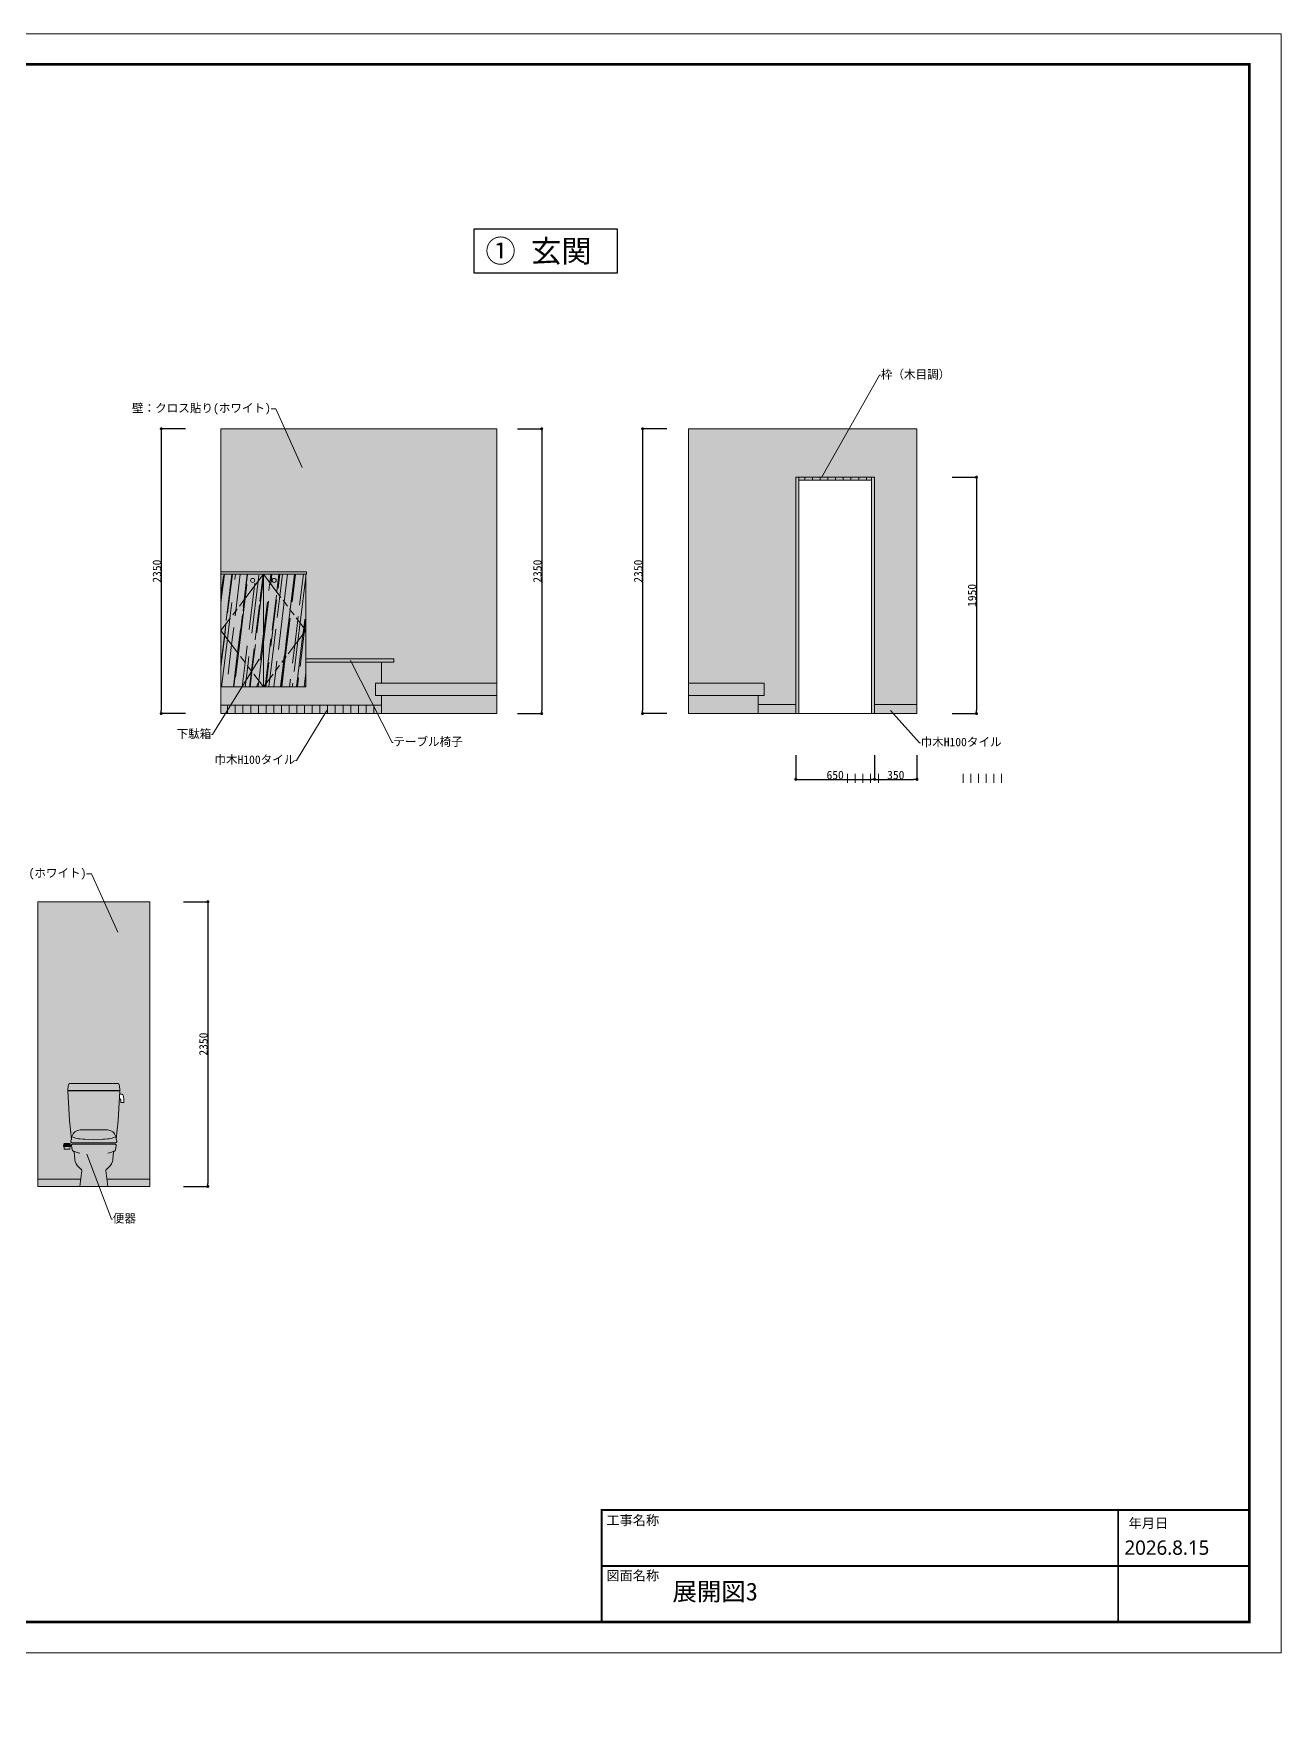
# Model space of a CAD drawing. Header units: millimetres. Extents: x -63086 to 83971, y -129912 to 13382.
# Drawn here: x 21991 to 32285, y -73237 to -59310 of the extents above; entities that cross this region are included whole.
import ezdxf
from ezdxf import colors
from ezdxf.entities.mleader import LeaderData, LeaderLine
from ezdxf.math import Vec2, Vec3

# ---------------------------------------------------------------- set-up
doc = ezdxf.new("R2010")
doc.units = ezdxf.units.MM
doc.linetypes.add('ACAD_ISO09W100', pattern=[45, 24, -3, 6, -3, 6, -3])
doc.layers.get('0').update_dxf_attribs({"lineweight": 0})
for name, color, linetype, lineweight in [('002寸法', 7, 'Continuous', 0), ('01用紙枠', 7, 'Continuous', 5), ('展開', 7, 'Continuous', 9), ('展開建具用', 250, 'Continuous', 9)]:
    doc.layers.add(name, color=color, linetype=linetype, lineweight=lineweight)
doc.layers.add('文字', color=7, linetype='Continuous')
doc.styles.get("Standard").update_dxf_attribs({"font": 'MS Mincho.ttf'})
doc.styles.add('メイリオ', font='')
doc.styles.add('小岩', font='MS Mincho.ttf', dxfattribs={"height": 150})
doc.styles.get('メイリオ').set_extended_font_data('Meiryo')
doc.dimstyles.new('寸法', dxfattribs={"dimtxt": 70, "dimasz": 25, "dimexe": 1.5, "dimexo": 200, "dimtad": 1, "dimdec": 0, "dimtxsty": 'Standard', "dimblk": 'DOT', "dimcen": 2.5, "dimadec": 0, "dimazin": 0, "dimtfac": 1, "dimtdec": 0, "dimtmove": 0, "dimatfit": 3, "dimfxl": 200, "dimfxlon": 1, "dimarcsym": 0})
pattern_1 = [(90, (603.17, 1136.71), (-63.5, 0), [])]
pattern_2 = [(83, (603.17, 1136.71), (-69.92233, 222.52405), [1447.8, -193.04, 482.6, -96.52]), (83, (570.92, 1270), (-139.17757, -80.156), [289.56, -31.8516, 579.12, -72.39]), (83, (527.623, 1194.606), (-3.01966, 506.04398), [772.16, -135.128, 386.08, -96.52])]

# ---------------------------------------------------------------- blocks, each defined once
blk = doc.blocks.new('トイレ（CAD素材.com）0')
at = {"color": 0, "linetype": 'ByBlock', "lineweight": -2}
for points in [[(215, 793), (-215, 793), (-212, 832, -0.386953), (-192, 850), (192, 850, -0.386953), (212, 832), (215, 793)], [(214, 762), (225, 762, -0.38138), (245, 744), (248, 717, -0.028354), (248, 715), (248, 698, -0.414214), (243, 693), (229, 693, -0.383609), (224, 697), (222, 714, 0.122679), (218, 723), (212, 733)], [(112, 466), (-112, 466, 0.355475), (-181, 411), (-181, 410), (-162, 403, 0.063986), (-113, 392), (-90, 390, 0.022029), (-73, 389), (0, 388), (73, 389, 0.022029), (90, 390), (113, 392, 0.063986), (162, 403), (181, 410), (181, 411, 0.355475), (112, 466)], [(-247, 329), (-246, 322, 0.058845), (-244, 312), (-244, 309, 0.260843), (-240, 307), (-202, 307, 0.260843), (-199, 309), (-198, 312, 0.058845), (-196, 322, -0.058845), (-198, 312)], [(-181, 410), (-189, 373, 0.48248), (-179, 361), (179, 361, 0.48248), (189, 373), (181, 410)]]:
    blk.add_lwpolyline(points, format="xyb", dxfattribs=at)
for points in [[(185, 390), (200, 543), (215, 788), (-215, 788), (-200, 543), (-185, 390)], [(-211, 793), (-211, 788)], [(211, 793), (211, 788)], [(-168, 292), (-129, 278), (-115, 276)], [(168, 292), (129, 278), (115, 276)]]:
    blk.add_lwpolyline(points, dxfattribs=at)
for points in [[(-192, 329), (-250, 329), (-249, 337, -0.058845), (-247, 349), (-246, 352, -0.260843), (-242, 354), (-200, 354, -0.260843), (-196, 352), (-195, 349, -0.058845), (-193, 337)], [(-116, 0), (116, 0), (100, 133, -0.290114), (105, 143), (106, 144, 0.200198), (153, 205), (156, 218, 0.010085), (161, 278), (162, 284, -0.263942), (168, 292), (173, 294, 0.266405), (179, 302), (184, 339, 0.454863), (174, 350), (-174, 350, 0.454863), (-184, 339), (-179, 302, 0.266405), (-173, 294), (-168, 292, -0.263942), (-162, 284), (-161, 278, 0.010085), (-156, 218), (-153, 205, 0.200198), (-106, 144), (-105, 143, -0.290114), (-100, 133)]]:
    blk.add_lwpolyline(points, format="xyb", close=True, dxfattribs=at)
blk = doc.blocks.new('_Dot')
at = {"color": 0, "linetype": 'ByBlock', "lineweight": -2}
blk.add_line((-0.5, 0), (-1, 0), dxfattribs=at)
at = {"color": 0, "linetype": 'ByBlock', "const_width": 0.5}
blk.add_lwpolyline([(-0.25, 0, 1), (0.25, 0, 1)], format="xyb", close=True, dxfattribs=at)
blk = doc.blocks.new('*D544')
at = {"layer": '002寸法', "color": 0, "lineweight": -2, "ltscale": 10, "transparency": 16777216}
for p, q in [((28279, -65263), (28279, -65465)), ((28929, -65263), (28929, -65465)), ((28304, -65463), (28904, -65463))]:
    blk.add_line(p, q, dxfattribs=at)
at = {"layer": 'Defpoints', "color": 0, "ltscale": 10, "transparency": 16777216}
for p in [(28279, -64920), (28929, -64920), (28929, -65463)]:
    blk.add_point(p, dxfattribs=at)
at = {"layer": '002寸法', "color": 0, "lineweight": -2, "ltscale": 10, "transparency": 16777216, "xscale": 25, "yscale": 25, "zscale": 25, "rotation": 180}
blk.add_blockref('_Dot', (28279, -65463), dxfattribs=at)
at = {"layer": '002寸法', "color": 0, "lineweight": -2, "ltscale": 10, "transparency": 16777216, "xscale": 25, "yscale": 25, "zscale": 25}
blk.add_blockref('_Dot', (28929, -65463), dxfattribs=at)
at = {"layer": '002寸法', "color": 0, "ltscale": 10, "transparency": 16777216, "insert": (28604, -65428), "char_height": 70, "attachment_point": 5}
blk.add_mtext('650', dxfattribs=at)
blk = doc.blocks.new('*D545')
at = {"layer": '002寸法', "color": 0, "lineweight": -2, "ltscale": 10, "transparency": 16777216}
for p, q in [((28929, -65263), (28929, -65465)), ((29279, -65263), (29279, -65465)), ((28954, -65463), (29254, -65463))]:
    blk.add_line(p, q, dxfattribs=at)
at = {"layer": 'Defpoints', "color": 0, "ltscale": 10, "transparency": 16777216}
for p in [(28929, -64920), (29279, -64920), (29279, -65463)]:
    blk.add_point(p, dxfattribs=at)
at = {"layer": '002寸法', "color": 0, "lineweight": -2, "ltscale": 10, "transparency": 16777216, "xscale": 25, "yscale": 25, "zscale": 25, "rotation": 180}
blk.add_blockref('_Dot', (28929, -65463), dxfattribs=at)
at = {"layer": '002寸法', "color": 0, "lineweight": -2, "ltscale": 10, "transparency": 16777216, "xscale": 25, "yscale": 25, "zscale": 25}
blk.add_blockref('_Dot', (29279, -65463), dxfattribs=at)
at = {"layer": '002寸法', "color": 0, "ltscale": 10, "transparency": 16777216, "insert": (29104, -65428), "char_height": 70, "attachment_point": 5}
blk.add_mtext('350', dxfattribs=at)
blk = doc.blocks.new('*D546')
at = {"layer": '002寸法', "color": 0, "lineweight": -2, "ltscale": 10, "transparency": 16777216}
for p, q in [((29570, -62970), (29771, -62970)), ((29770, -62995), (29770, -64895)), ((29570, -64920), (29771, -64920))]:
    blk.add_line(p, q, dxfattribs=at)
at = {"layer": 'Defpoints', "color": 0, "ltscale": 10, "transparency": 16777216}
for p in [(28929, -62970), (28904, -64920), (29770, -64920)]:
    blk.add_point(p, dxfattribs=at)
at = {"layer": '002寸法', "color": 0, "lineweight": -2, "ltscale": 10, "transparency": 16777216, "xscale": 25, "yscale": 25, "zscale": 25}
for p, rotation in [((29770, -62970), 90), ((29770, -64920), 270)]:
    blk.add_blockref('_Dot', p, dxfattribs=dict(at, rotation=rotation))
at = {"layer": '002寸法', "color": 0, "ltscale": 10, "transparency": 16777216, "insert": (29734, -63945), "char_height": 70, "attachment_point": 5, "rotation": 90}
blk.add_mtext('1950', dxfattribs=at)
blk = doc.blocks.new('*D547')
at = {"layer": '002寸法', "color": 0, "lineweight": -2, "ltscale": 10, "transparency": 16777216}
for p, q in [((27215, -62570), (27013, -62570)), ((27015, -62595), (27015, -64895)), ((27215, -64920), (27013, -64920))]:
    blk.add_line(p, q, dxfattribs=at)
at = {"layer": 'Defpoints', "color": 0, "ltscale": 10, "transparency": 16777216}
for p in [(27444, -62570), (27015, -64920), (27444, -64920)]:
    blk.add_point(p, dxfattribs=at)
at = {"layer": '002寸法', "color": 0, "lineweight": -2, "ltscale": 10, "transparency": 16777216, "xscale": 25, "yscale": 25, "zscale": 25}
for p, rotation in [((27015, -62570), 90), ((27015, -64920), 270)]:
    blk.add_blockref('_Dot', p, dxfattribs=dict(at, rotation=rotation))
at = {"layer": '002寸法', "color": 0, "ltscale": 10, "transparency": 16777216, "insert": (26979, -63745), "char_height": 70, "attachment_point": 5, "rotation": 90}
blk.add_mtext('2350', dxfattribs=at)
blk = doc.blocks.new('*D548')
at = {"layer": '002寸法', "color": 0, "lineweight": -2, "ltscale": 10, "transparency": 16777216}
for p, q in [((25982, -62570), (26184, -62570)), ((26182, -62595), (26182, -64895)), ((25982, -64920), (26184, -64920))]:
    blk.add_line(p, q, dxfattribs=at)
at = {"layer": 'Defpoints', "color": 0, "ltscale": 10, "transparency": 16777216}
for p in [(25643, -62570), (25643, -64920), (26182, -64920)]:
    blk.add_point(p, dxfattribs=at)
at = {"layer": '002寸法', "color": 0, "lineweight": -2, "ltscale": 10, "transparency": 16777216, "xscale": 25, "yscale": 25, "zscale": 25}
for p, rotation in [((26182, -62570), 90), ((26182, -64920), 270)]:
    blk.add_blockref('_Dot', p, dxfattribs=dict(at, rotation=rotation))
at = {"layer": '002寸法', "color": 0, "ltscale": 10, "transparency": 16777216, "insert": (26147, -63745), "char_height": 70, "attachment_point": 5, "rotation": 90}
blk.add_mtext('2350', dxfattribs=at)
blk = doc.blocks.new('*D549')
at = {"layer": '002寸法', "color": 0, "lineweight": -2, "ltscale": 10, "transparency": 16777216}
for p, q in [((23243, -62570), (23041, -62570)), ((23043, -62595), (23043, -64895)), ((23243, -64920), (23041, -64920))]:
    blk.add_line(p, q, dxfattribs=at)
at = {"layer": 'Defpoints', "color": 0, "ltscale": 10, "transparency": 16777216}
for p in [(23536, -62570), (23043, -64920), (23536, -64920)]:
    blk.add_point(p, dxfattribs=at)
at = {"layer": '002寸法', "color": 0, "lineweight": -2, "ltscale": 10, "transparency": 16777216, "xscale": 25, "yscale": 25, "zscale": 25}
for p, rotation in [((23043, -62570), 90), ((23043, -64920), 270)]:
    blk.add_blockref('_Dot', p, dxfattribs=dict(at, rotation=rotation))
at = {"layer": '002寸法', "color": 0, "ltscale": 10, "transparency": 16777216, "insert": (23007, -63745), "char_height": 70, "attachment_point": 5, "rotation": 90}
blk.add_mtext('2350', dxfattribs=at)
blk = doc.blocks.new('*D550')
at = {"layer": '002寸法', "color": 0, "lineweight": -2, "ltscale": 10, "transparency": 16777216}
for p, q in [((23227, -66473), (23429, -66473)), ((23427, -66498), (23427, -68798)), ((23227, -68823), (23429, -68823))]:
    blk.add_line(p, q, dxfattribs=at)
at = {"layer": 'Defpoints', "color": 0, "ltscale": 10, "transparency": 16777216}
for p in [(22949, -66473), (22949, -68823), (23427, -68823)]:
    blk.add_point(p, dxfattribs=at)
at = {"layer": '002寸法', "color": 0, "lineweight": -2, "ltscale": 10, "transparency": 16777216, "xscale": 25, "yscale": 25, "zscale": 25}
for p, rotation in [((23427, -66473), 90), ((23427, -68823), 270)]:
    blk.add_blockref('_Dot', p, dxfattribs=dict(at, rotation=rotation))
at = {"layer": '002寸法', "color": 0, "ltscale": 10, "transparency": 16777216, "insert": (23391, -67648), "char_height": 70, "attachment_point": 5, "rotation": 90}
blk.add_mtext('2350', dxfattribs=at)

msp = doc.modelspace()

# ---------------------------------------------------------------- hatches: boundary and pattern name
at = {"ltscale": 10, "true_color": 0x9c5e31, "transparency": 33554541}
h = msp.add_hatch(dxfattribs=at)
h.set_pattern_fill('AR-RROOF', color=25, scale=3.8, angle=83)
h.set_pattern_definition(pattern_2)
h.paths.add_polyline_path([(24235.6723, -63769.8059), (23885.6723, -63769.8059), (24235.6723, -64234.8059)], flags=0)
h.paths.add_polyline_path([(23957.3007, -63821.4671, -1), (23990.994, -63821.4671, -1)], flags=17)
h.paths.add_polyline_path([(23885.6723, -63769.8059), (23885.6723, -64699.8059), (24235.6723, -64234.8059)])
h.paths.add_polyline_path([(23885.6723, -63769.8059), (23535.6723, -64234.8059), (23885.6723, -64699.8059)])
h.paths.add_polyline_path([(23885.6723, -63769.8059), (23535.6723, -63769.8059), (23535.6723, -64234.8059)], flags=0)
h.paths.add_polyline_path([(23780.3506, -63821.4671, -1), (23814.0438, -63821.4671, -1)], flags=17)
h.paths.add_polyline_path([(24235.6723, -64469.8059), (24235.6723, -64234.8059), (23885.6723, -64699.8059), (24235.6723, -64699.8059)], flags=0)
h.paths.add_polyline_path([(23535.6723, -64234.8059), (23535.6723, -64699.8059), (23885.6723, -64699.8059)], flags=0)
h = msp.add_hatch(dxfattribs=at)
h.set_pattern_fill('AR-RROOF', color=25, scale=3.8, angle=83)
h.set_pattern_definition(pattern_2)
h.paths.add_polyline_path([(23885.6723, -63769.8059), (23535.6723, -63769.8059), (23535.6723, -64234.8059)])
h.paths.add_polyline_path([(23780.3506, -63821.4671, -1), (23814.0438, -63821.4671, -1)], flags=16)
h.paths.add_polyline_path([(24235.6723, -63769.8059), (23885.6723, -63769.8059), (24235.6723, -64234.8059)])
h.paths.add_polyline_path([(23957.3007, -63821.4671, -1), (23990.994, -63821.4671, -1)], flags=16)
h.paths.add_polyline_path([(24235.6723, -64469.8059), (24235.6723, -64234.8059), (23885.6723, -64699.8059), (24235.6723, -64699.8059)])
h.paths.add_polyline_path([(23535.6723, -64234.8059), (23535.6723, -64699.8059), (23885.6723, -64699.8059)])
at = {"layer": '展開', "ltscale": 10, "true_color": 0xfffefa}
h = msp.add_hatch(color=7, dxfattribs=at)
h.dxf.hatch_style = 1
h.paths.add_polyline_path([(25810.6723, -62569.8059), (23535.6723, -62569.8059), (23535.6723, -63749.8059), (24235.6723, -63749.8059), (24240.6723, -63749.8059), (24240.6723, -63769.8059), (24235.6723, -63769.8059), (24235.6723, -64469.8059), (24960.6723, -64469.8059), (24960.6723, -64494.8059), (24860.6723, -64494.8059), (24860.6723, -64669.8059), (25810.6723, -64669.8059)])
h.paths.add_polyline_path([(24810.6723, -64669.8059), (24860.6723, -64669.8059), (24860.6723, -64494.8059), (24235.6723, -64494.8059), (24235.6723, -64699.8059), (23535.6723, -64699.8059), (23535.6723, -64849.8059), (24860.6723, -64849.8059), (24860.6723, -64769.8059), (24810.6723, -64769.8059)])
h = msp.add_hatch(color=7, dxfattribs=at)
h.dxf.hatch_style = 1
h.paths.add_polyline_path([(28278.9427, -62969.8059), (28928.9427, -62969.8059), (28928.9427, -64844.8059), (29278.9427, -64844.8059), (29278.9427, -62569.8059), (27393.9427, -62569.8059), (27393.9427, -64669.8059), (28018.9427, -64669.8059), (28018.9427, -64769.8059), (27968.9427, -64769.8059), (27968.9427, -64844.8059), (28278.9427, -64844.8059)])
at = {"layer": '展開', "ltscale": 10, "true_color": 0xf0c089, "transparency": 33554607}
h = msp.add_hatch(color=31, dxfattribs=at)
h.dxf.hatch_style = 1
h.paths.add_polyline_path([(28303.9427, -62969.8059), (28278.9427, -62969.8059), (28278.9427, -64919.8059), (28303.9427, -64919.8059)])
h.paths.add_polyline_path([(28928.9427, -62969.8059), (28903.9427, -62969.8059), (28903.9427, -64919.8059), (28928.9427, -64919.8059), (28928.9427, -64844.8059)])
h = msp.add_hatch(color=31, dxfattribs=at)
h.dxf.hatch_style = 1
h.paths.add_polyline_path([(28903.9427, -62969.8059), (28303.9427, -62969.8059), (28303.9427, -62994.8059), (28903.9427, -62994.8059)])
h = msp.add_hatch(color=31, dxfattribs=at)
h.dxf.hatch_style = 1
h.paths.add_polyline_path([(23885.6723, -63769.8059), (23535.6723, -63769.8059), (23535.6723, -64234.8059)], flags=0)
h.paths.add_polyline_path([(23885.6723, -63769.8059), (23535.6723, -64234.8059), (23885.6723, -64699.8059)])
h.paths.add_polyline_path([(23885.6723, -63769.8059), (23885.6723, -64699.8059), (24235.6723, -64234.8059)])
h.paths.add_polyline_path([(24235.6723, -63769.8059), (23885.6723, -63769.8059), (24235.6723, -64234.8059)], flags=0)
h.paths.add_polyline_path([(24235.6723, -64234.8059), (23885.6723, -64699.8059), (24235.6723, -64699.8059), (24235.6723, -64469.8059)], flags=0)
h.paths.add_polyline_path([(23535.6723, -64234.8059), (23535.6723, -64699.8059), (23885.6723, -64699.8059)], flags=0)
h.paths.add_polyline_path([(24240.6723, -63749.8059), (24235.6723, -63749.8059), (23535.6723, -63749.8059), (23535.6723, -63769.8059), (24235.6723, -63769.8059), (24240.6723, -63769.8059)])
h = msp.add_hatch(color=31, dxfattribs=at)
h.dxf.hatch_style = 1
h.paths.add_polyline_path([(23885.6723, -63769.8059), (23535.6723, -63769.8059), (23535.6723, -64234.8059)])
h.paths.add_polyline_path([(24235.6723, -63769.8059), (23885.6723, -63769.8059), (24235.6723, -64234.8059)])
h.paths.add_polyline_path([(23535.6723, -64234.8059), (23535.6723, -64699.8059), (23885.6723, -64699.8059)])
h.paths.add_polyline_path([(24235.6723, -64469.8059), (24235.6723, -64234.8059), (23885.6723, -64699.8059), (24235.6723, -64699.8059)])
at = {"layer": '展開', "ltscale": 10, "true_color": 0xeeb97c, "transparency": 33554607}
h = msp.add_hatch(color=31, dxfattribs=at)
h.dxf.hatch_style = 1
h.paths.add_polyline_path([(24960.6723, -64469.8059), (24235.6723, -64469.8059), (24235.6723, -64494.8059), (24860.6723, -64494.8059), (24960.6723, -64494.8059)])
at = {"layer": '展開', "ltscale": 10, "true_color": 0xf0c089, "transparency": 33554607}
h = msp.add_hatch(color=31, dxfattribs=at)
h.dxf.hatch_style = 1
h.paths.add_polyline_path([(25810.6723, -64844.8059), (25810.6723, -64769.8059), (24860.6723, -64769.8059), (24860.6723, -64919.8059), (25810.6723, -64919.8059)])
h = msp.add_hatch(color=31, dxfattribs=at)
h.dxf.hatch_style = 1
h.paths.add_polyline_path([(27968.9427, -64769.8059), (27393.9427, -64769.8059), (27393.9427, -64919.8059), (27968.9427, -64919.8059), (27968.9427, -64844.8059)])
at = {"layer": '展開', "ltscale": 10, "true_color": 0xfffefa}
h = msp.add_hatch(color=7, dxfattribs=at)
h.dxf.hatch_style = 1
h.paths.add_polyline_path([(22948.8503, -66472.9526), (22023.8503, -66472.9526), (22023.8503, -68762.9526), (22377.4708, -68762.9526), (22386.0401, -68689.5211, 0.2931694291), (22380.9946, -68679.9737, -0.2030199485), (22333.4087, -68618.1793), (22329.8782, -68604.67, -0.0100846207), (22325.5062, -68545.2307), (22324.5577, -68538.7789, 0.3467260546), (22316.1558, -68529.6856, -0.3351490457), (22307.6495, -68521.1475), (22302.5805, -68484.316, -0.4548630521), (22312.4872, -68472.9526), (22660.2135, -68472.9526, -0.4548630521), (22670.1201, -68484.316), (22665.0512, -68521.1475, -0.266404974), (22658.9704, -68529.0233), (22654.2107, -68530.9943, 0.3001360144), (22647.4783, -68539.7103, -0.0110199518), (22642.8225, -68604.67), (22639.2919, -68618.1793, -0.200197801), (22592.6478, -68679.4353), (22591.6151, -68680.0332, 0.3079204047), (22586.7363, -68690.1704), (22595.2298, -68762.9526), (22948.8503, -68762.9526)])
h.paths.add_polyline_path([(22677.9408, -67972.9526, -0.3869530002), (22697.8526, -67991.0761), (22701.3503, -68029.6658), (22697.0497, -68029.6658), (22697.0497, -68034.6658), (22701.2507, -68034.6658), (22699.5967, -68061.3988), (22711.1969, -68061.3988, -0.381380138), (22731.0685, -68079.1359), (22734.232, -68106.9163), (22734.232, -68125.0738, -0.4142135624), (22729.232, -68130.0738), (22714.889, -68130.0738, -0.3836086399), (22709.9168, -68125.6009), (22708.1302, -68108.7466, 0.1226786749), (22704.8171, -68099.6632), (22697.8662, -68089.3686), (22686.0878, -68279.7387), (22671.5296, -68432.5254), (22675.5929, -68450.0898, -0.4824804073), (22665.8502, -68462.3437), (22306.8505, -68462.3437, -0.4824804073), (22297.1078, -68450.0898), (22301.1711, -68432.5254), (22286.6128, -68279.7387), (22271.45, -68034.6658), (22275.651, -68034.6658), (22275.651, -68029.6658), (22271.3503, -68029.6658), (22274.8352, -67991.2183, -0.3890062078), (22294.7599, -67972.9526)], flags=16)
h.paths.add_polyline_path([(22598.3502, -68356.6246, -0.355475268), (22666.8899, -68412.401), (22667.0285, -68413.0689), (22648.8424, -68419.778, -0.0639858609), (22599.1546, -68431.1831), (22576.5783, -68433.3987, -0.0220285361), (22558.9894, -68434.3456), (22486.3503, -68435.0523), (22413.7112, -68434.3456, -0.0220285361), (22396.1224, -68433.3987), (22373.5461, -68431.1831, -0.0639858609), (22323.8582, -68419.778), (22305.6721, -68413.0689), (22305.8107, -68412.401, -0.355475268), (22374.3504, -68356.6246)], flags=0)
h.paths.add_polyline_path([(22285.947, -68468.7249, -0.2608425865), (22290.2092, -68471.1108), (22291.0711, -68474.0921, -0.05884481), (22292.9843, -68485.6633), (22293.9376, -68493.4639), (22236.4644, -68493.4639), (22237.4177, -68485.6633, -0.05884481), (22239.331, -68474.0921), (22239.4554, -68473.6616, -0.4105090965), (22244.455, -68468.7249)], flags=16)
at = {"layer": '展開', "ltscale": 10, "true_color": 0xffffff}
h = msp.add_hatch(color=7, dxfattribs=at)
h.dxf.hatch_style = 1
h.paths.add_polyline_path([(22697.8526, -67991.0761, 0.3869530002), (22677.9408, -67972.9526), (22294.7599, -67972.9526, 0.3890062078), (22274.8352, -67991.2183), (22271.3503, -68029.6658), (22701.3503, -68029.6658)])
h.paths.add_polyline_path([(22701.2507, -68034.6658), (22271.45, -68034.6658), (22286.6128, -68279.7387), (22301.1711, -68432.5254), (22305.6721, -68413.0689), (22305.8107, -68412.401, -0.355475268), (22374.3504, -68356.6246), (22598.3502, -68356.6246, -0.355475268), (22666.8899, -68412.401), (22667.0285, -68413.0689), (22671.5296, -68432.5254), (22686.0878, -68279.7387)])
h.paths.add_polyline_path([(22598.3502, -68356.6246), (22374.3504, -68356.6246, 0.355475268), (22305.8107, -68412.401), (22305.6721, -68413.0689), (22323.8582, -68419.778, 0.0639858609), (22373.5461, -68431.1831), (22396.1224, -68433.3987, 0.0220285361), (22413.7112, -68434.3456), (22486.3503, -68435.0523), (22558.9894, -68434.3456, 0.0220285361), (22576.5783, -68433.3987), (22599.1546, -68431.1831, 0.0639858609), (22648.8424, -68419.778), (22667.0285, -68413.0689), (22666.8899, -68412.401, 0.355475268)])
h.paths.add_polyline_path([(22675.5929, -68450.0898), (22667.0285, -68413.0689), (22648.8424, -68419.778, -0.0639858609), (22599.1546, -68431.1831), (22576.5783, -68433.3987, -0.0220285361), (22558.9894, -68434.3456), (22486.3503, -68435.0523), (22413.7112, -68434.3456, -0.0220285361), (22396.1224, -68433.3987), (22373.5461, -68431.1831, -0.0639858609), (22323.8582, -68419.778), (22305.6721, -68413.0689), (22297.1078, -68450.0898, 0.4824804073), (22306.8505, -68462.3437), (22665.8502, -68462.3437, 0.4824804073)])
h.paths.add_polyline_path([(22670.1201, -68484.316, 0.4548630521), (22660.2135, -68472.9526), (22312.4872, -68472.9526, 0.4548630521), (22302.5805, -68484.316), (22307.6495, -68521.1475, 0.266404974), (22313.7302, -68529.0233), (22318.4899, -68530.9943, -0.2639416872), (22324.5577, -68538.7789), (22325.5062, -68545.2307, 0.0100846207), (22329.8782, -68604.67), (22333.4087, -68618.1793, 0.200197801), (22380.0529, -68679.4353), (22381.0855, -68680.0332, -0.2901142253), (22386.0401, -68689.5211), (22370.469, -68822.9526), (22602.2316, -68822.9526), (22586.6606, -68689.5211, -0.2901142253), (22591.6151, -68680.0332), (22592.6478, -68679.4353, 0.200197801), (22639.2919, -68618.1793), (22642.8225, -68604.67, 0.0100846207), (22647.1944, -68545.2307), (22648.143, -68538.7789, -0.2639416872), (22654.2107, -68530.9943), (22658.9704, -68529.0233, 0.266404974), (22665.0512, -68521.1475)])
h = msp.add_hatch(color=7, dxfattribs=at)
h.dxf.hatch_style = 1
h.paths.add_polyline_path([(22291.0711, -68474.0921), (22290.2092, -68471.1108, 0.2608425865), (22285.947, -68468.7249), (22244.455, -68468.7249, 0.2608425865), (22240.1928, -68471.1108), (22239.331, -68474.0921, 0.05884481), (22237.4177, -68485.6633), (22236.4644, -68493.4639), (22293.9376, -68493.4639), (22292.9843, -68485.6633, 0.05884481)])
h = msp.add_hatch(color=7, dxfattribs=at)
h.dxf.hatch_style = 1
h.paths.add_polyline_path([(22377.4708, -68762.9526), (22023.8503, -68762.9526), (22023.8503, -68822.9526), (22370.469, -68822.9526)])
h = msp.add_hatch(color=7, dxfattribs=at)
h.dxf.hatch_style = 1
h.paths.add_polyline_path([(22948.8503, -68762.9526), (22595.2298, -68762.9526), (22602.2316, -68822.9526), (22948.8503, -68822.9526)])
at = {"layer": '展開建具用', "ltscale": 10, "true_color": 0x000000, "transparency": 33554687}
h = msp.add_hatch(dxfattribs=at)
h.set_pattern_fill('ANSI31', color=18, scale=20, angle=45)
h.set_pattern_definition([(90, (794.37, 1136.71), (-63.5, 0), [])])
h.paths.add_polyline_path([(28903.9427, -62969.8059), (28303.9427, -62969.8059), (28303.9427, -62994.8059), (28903.9427, -62994.8059)])
at = {"layer": '展開建具用', "ltscale": 10, "true_color": 0xfffdf5, "transparency": 33554687}
h = msp.add_hatch(color=7, dxfattribs=at)
h.dxf.hatch_style = 1
h.paths.add_polyline_path([(25810.6723, -64669.8059), (24810.6723, -64669.8059), (24810.6723, -64769.8059), (24860.6723, -64769.8059), (25810.6723, -64769.8059)])
h = msp.add_hatch(color=7, dxfattribs=at)
h.dxf.hatch_style = 1
h.paths.add_polyline_path([(28018.9427, -64669.8059), (27393.9427, -64669.8059), (27393.9427, -64769.8059), (27968.9427, -64769.8059), (28018.9427, -64769.8059)], flags=17)
at = {"layer": '展開建具用', "ltscale": 10, "true_color": 0xc07d78, "transparency": 33554687}
h = msp.add_hatch(color=23, dxfattribs=at)
h.dxf.hatch_style = 1
h.paths.add_polyline_path([(24860.6723, -64849.8059), (23535.6723, -64849.8059), (23535.6723, -64859.8059), (24860.6723, -64859.8059)])
at = {"layer": '展開建具用', "ltscale": 10, "true_color": 0x000000, "transparency": 33554687}
h = msp.add_hatch(dxfattribs=at)
h.set_pattern_fill('ANSI31', color=18, scale=20, angle=45)
h.set_pattern_definition(pattern_1)
h.paths.add_polyline_path([(24860.6723, -64849.8059), (23535.6723, -64849.8059), (23535.6723, -64859.8059), (23535.6723, -64919.8059), (24860.6723, -64919.8059)])
h = msp.add_hatch(dxfattribs=at)
h.set_pattern_fill('ANSI31', color=18, scale=20, angle=45)
h.set_pattern_definition(pattern_1)
h.paths.add_polyline_path([(24860.6723, -64849.8059), (23535.6723, -64849.8059), (23535.6723, -64859.8059), (23535.6723, -64919.8059), (24860.6723, -64919.8059)])
at = {"layer": '展開建具用', "ltscale": 10, "true_color": 0xc07d78, "transparency": 33554687}
h = msp.add_hatch(color=23, dxfattribs=at)
h.dxf.hatch_style = 1
h.paths.add_polyline_path([(24860.6723, -64859.8059), (23535.6723, -64859.8059), (23535.6723, -64919.8059), (24860.6723, -64919.8059)])
h = msp.add_hatch(color=23, dxfattribs=at)
h.dxf.hatch_style = 1
h.paths.add_polyline_path([(28278.9427, -64844.8059), (27968.9427, -64844.8059), (27968.9427, -64919.8059), (28278.9427, -64919.8059)])
h = msp.add_hatch(color=23, dxfattribs=at)
h.dxf.hatch_style = 1
h.paths.add_polyline_path([(29278.9427, -64844.8059), (28928.9427, -64844.8059), (28928.9427, -64919.8059), (29278.9427, -64919.8059)])
at = {"layer": '展開建具用', "ltscale": 10, "true_color": 0x000000, "transparency": 33554687}
h = msp.add_hatch(dxfattribs=at)
h.set_pattern_fill('ANSI31', color=18, scale=20, angle=45)
h.set_pattern_definition([(90, (702.82, -572.42), (-63.5, 0), [])])
h.paths.add_polyline_path([(16419.2853, -83693.2687), (16119.2853, -83693.2687), (16119.2853, -83793.2687), (16419.2853, -83793.2687)])
h.paths.add_polyline_path([(28981.7633, -65417.2234), (28671.7633, -65417.2234), (28671.7633, -65492.2234), (28981.7633, -65492.2234)])
h.paths.add_polyline_path([(29981.7633, -65417.2234), (29631.7633, -65417.2234), (29631.7633, -65492.2234), (29981.7633, -65492.2234)])
at = {"layer": '展開建具用', "ltscale": 10, "true_color": 0x636466, "transparency": 33554687}
h = msp.add_hatch(dxfattribs=at)
h.set_pattern_fill('ANSI31', color=251, scale=20, angle=45)
h.set_pattern_definition([(90, (1252.19, 1136.71), (-63.5, 0), [])])
h.paths.add_polyline_path([(22697.0497, -68029.6658), (22275.651, -68029.6658), (22275.651, -68034.6658), (22697.0497, -68034.6658)])

# ---------------------------------------------------------------- linework, layer by layer
at = {"layer": '01用紙枠'}
msp.add_lwpolyline([(13390.554, -59309.658), (13390.554, -72670.7509), (32285.0288, -72670.7509), (32285.0288, -59309.658)], close=True, dxfattribs=at)
msp.add_lwpolyline([(13390.554, -59309.658), (13390.554, -72670.7509), (32285.0288, -72670.7509), (32285.0288, -59309.658)], close=True, dxfattribs=at)
for points, const_width in [([(13653.0698, -72417.6248), (32022.513, -72417.6248), (32022.513, -59562.7841), (13653.0698, -59562.7841)], 22.4934), ([(13653.0698, -72417.6248), (32022.513, -72417.6248), (32022.513, -59562.7841), (13653.0698, -59562.7841)], 22.4934), ([(13653.0698, -72417.6248), (32022.513, -72417.6248), (32022.513, -59562.7841), (13653.0698, -59562.7841)], 22.4934), ([(30939.2855, -71491.9939), (26676.1969, -71491.9939), (26676.1969, -71954.8094), (30939.2855, -71954.8094)], 16.437), ([(30939.2855, -71491.9939), (32022.513, -71491.9939), (32022.513, -71954.8094), (30939.2855, -71954.8094)], 16.437), ([(30939.2855, -71954.8094), (26676.1969, -71954.8094), (26676.1969, -72417.6248), (30939.2855, -72417.6248)], 16.437), ([(30939.2855, -71954.8094), (32022.513, -71954.8094), (32022.513, -72417.6248), (30939.2855, -72417.6248)], 16.437)]:
    msp.add_lwpolyline(points, close=True, dxfattribs=dict(at, const_width=const_width))
at = {"layer": '01用紙枠', "lineweight": 5, "const_width": 22.4934}
msp.add_lwpolyline([(13653.0698, -72417.6248), (32022.513, -72417.6248), (32022.513, -59562.7841), (13653.0698, -59562.7841)], close=True, dxfattribs=at)
msp.add_lwpolyline([(13653.0698, -72417.6248), (32022.513, -72417.6248), (32022.513, -59562.7841), (13653.0698, -59562.7841)], close=True, dxfattribs=at)
at = {"layer": '展開建具用', "ltscale": 10}
for p, q in [((23535.6723, -64919.8059), (23535.6723, -62569.8059)), ((23535.6723, -62569.8059), (25810.6723, -62569.8059)), ((25810.6723, -64919.8059), (25810.6723, -62569.8059)), ((27393.9427, -64919.8059), (27393.9427, -62569.8059)), ((27393.9427, -62569.8059), (29278.9427, -62569.8059)), ((29278.9427, -64919.8059), (29278.9427, -62569.8059)), ((28278.9427, -64919.8059), (28278.9427, -62969.8059)), ((28278.9427, -62969.8059), (28928.9427, -62969.8059)), ((28303.9427, -64919.8059), (28303.9427, -62969.8059)), ((28303.9427, -62994.8059), (28903.9427, -62994.8059)), ((28903.9427, -62969.8059), (28903.9427, -64919.8059)), ((28928.9427, -62969.8059), (28928.9427, -64919.8059)), ((24235.6723, -63749.8059), (23535.6723, -63749.8059)), ((24235.6723, -63769.8059), (23535.6723, -63769.8059)), ((23885.6723, -64699.8059), (23885.6723, -63769.8059)), ((24235.6723, -63749.8059), (24240.6723, -63749.8059)), ((24235.6723, -64699.8059), (24235.6723, -63769.8059)), ((24240.6723, -63769.8059), (24235.6723, -63769.8059)), ((24240.6723, -63749.8059), (24240.6723, -63769.8059)), ((24235.6723, -64699.8059), (24235.6723, -64469.8059)), ((24235.6723, -64469.8059), (24960.6723, -64469.8059)), ((24960.6723, -64469.8059), (24960.6723, -64494.8059)), ((24960.6723, -64494.8059), (24235.6723, -64494.8059)), ((24235.6723, -64494.8059), (24860.6723, -64494.8059)), ((24860.6723, -64494.8059), (24860.6723, -64669.8059)), ((23535.6723, -64849.8059), (23535.6723, -64699.8059)), ((23535.6723, -64699.8059), (24235.6723, -64699.8059)), ((24810.6723, -64769.8059), (24810.6723, -64669.8059)), ((24810.6723, -64669.8059), (25810.6723, -64669.8059)), ((25810.6723, -64669.8059), (25810.6723, -64919.8059)), ((27393.9427, -64669.8059), (28018.9427, -64669.8059)), ((28018.9427, -64669.8059), (28018.9427, -64769.8059)), ((24860.6723, -64849.8059), (23535.6723, -64849.8059)), ((23535.6723, -64849.8059), (23535.6723, -64859.8059)), ((24860.6723, -64769.8059), (24810.6723, -64769.8059)), ((24860.6723, -64919.8059), (24860.6723, -64769.8059)), ((24860.6723, -64769.8059), (25810.6723, -64769.8059)), ((24860.6723, -64919.8059), (24860.6723, -64849.8059)), ((25810.6723, -64919.8059), (25810.6723, -64844.8059)), ((27968.9427, -64769.8059), (27393.9427, -64769.8059)), ((28018.9427, -64769.8059), (27968.9427, -64769.8059)), ((27968.9427, -64769.8059), (27968.9427, -64919.8059)), ((27968.9427, -64919.8059), (27968.9427, -64844.8059)), ((27968.9427, -64844.8059), (28278.9427, -64844.8059)), ((28928.9427, -64919.8059), (28928.9427, -64844.8059)), ((28928.9427, -64844.8059), (29278.9427, -64844.8059)), ((23535.6723, -64919.8059), (24860.6723, -64919.8059)), ((23535.6723, -64919.8059), (25810.6723, -64919.8059)), ((27393.9427, -64919.8059), (29278.9427, -64919.8059)), ((27968.9427, -64919.8059), (28278.9427, -64919.8059)), ((28928.9427, -64919.8059), (29278.9427, -64919.8059)), ((22023.8503, -68822.9526), (22023.8503, -66472.9526)), ((22023.8503, -66472.9526), (22948.8503, -66472.9526)), ((22948.8503, -68822.9526), (22948.8503, -66472.9526)), ((22023.8503, -68822.9526), (22023.8503, -68762.9526)), ((22023.8503, -68762.9526), (22377.4708, -68762.9526)), ((22595.2298, -68762.9526), (22948.8503, -68762.9526)), ((22023.8503, -68822.9526), (22948.8503, -68822.9526)), ((22023.8503, -68822.9526), (22948.8503, -68822.9526))]:
    msp.add_line(p, q, dxfattribs=at)
at = {"layer": '展開建具用', "linetype": 'ACAD_ISO09W100', "ltscale": 10}
for p, q in [((23885.6723, -63769.8059), (23535.6723, -64234.8059)), ((23885.6723, -63769.8059), (24235.6723, -64234.8059)), ((23535.6723, -64234.8059), (23885.6723, -64699.8059)), ((24235.6723, -64234.8059), (23885.6723, -64699.8059))]:
    msp.add_line(p, q, dxfattribs=at)
at = {"layer": '展開建具用', "ltscale": 10}
for centre in [(23797.1972, -63821.4671), (23974.1474, -63821.4671)]:
    msp.add_circle(centre, 16.8466, dxfattribs=at)

# ---------------------------------------------------------------- block references
msp.add_blockref('トイレ（CAD素材.com）0', (22486.3503, -68822.9526), dxfattribs=at)

# ---------------------------------------------------------------- texts
at = {"layer": '01用紙枠', "style": 'メイリオ'}
for s, height, p in [('工事名称', 79.79576, (26716.0948, -71617.6723)), ('年月日', 79.79576, (31025.066, -71641.7809)), ('2026.8.15', 118.34631, (30991.3193, -71862.7041)), ('図面名称', 79.79576, (26716.0948, -72074.503))]:
    msp.add_text(s, height=height, dxfattribs=at).set_placement(p)
at = {"layer": '文字', "ltscale": 10, "insert": (25717.3187, -61010.8272), "char_height": 183.84467, "attachment_point": 1, "style": '小岩', "bg_fill": 16, "box_fill_scale": 1.5, "bg_fill_color": 256, "bg_fill_transparency": 0}
msp.add_mtext_dynamic_manual_height_columns('① 玄関', width=996.126969, gutter_width=919.2234, heights=[238.4728], dxfattribs=at)
at = {"layer": '文字', "ltscale": 10, "insert": (27261.2066, -72092.2864), "char_height": 147.71164, "attachment_point": 1, "style": '小岩'}
msp.add_mtext_dynamic_manual_height_columns('展開図3', width=1814.497508, gutter_width=738.5582, heights=[0], dxfattribs=at)

# ---------------------------------------------------------------- dimensions: what is measured, and where the dimension line sits
at = {"layer": '002寸法', "ltscale": 10}
for base, p1, p2, picture, middle in [((23042.859, -64919.8059), (23535.6723, -62569.8059), (23535.6723, -64919.8059), '*D549', (23007.234, -63744.8059)), ((26182.3454, -64919.8059), (25642.8408, -62569.8059), (25642.8408, -64919.8059), '*D548', (26146.7204, -63744.8059)), ((27014.9049, -64919.8059), (27443.6703, -62569.8059), (27443.6703, -64919.8059), '*D547', (26979.2799, -63744.8059)), ((29769.6205, -64919.8059), (28928.9427, -62969.8059), (28903.9427, -64919.8059), '*D546', (29733.9955, -63944.8059)), ((23427.0446, -68822.9526), (22948.8503, -66472.9526), (22948.8503, -68822.9526), '*D550', (23391.4196, -67647.9526))]:
    dim = msp.add_linear_dim(base=base, p1=p1, p2=p2, angle=90, dimstyle='寸法', dxfattribs=at)
    dim.commit()
    dim.dimension.update_dxf_attribs({"geometry": picture, "text_midpoint": middle})
for base, p1, p2, picture, middle in [((28928.9427, -65463.4106), (28278.9427, -64919.8059), (28928.9427, -64919.8059), '*D544', (28603.9427, -65427.7856)), ((29278.9427, -65463.4106), (28928.9427, -64919.8059), (29278.9427, -64919.8059), '*D545', (29103.9427, -65427.7856))]:
    dim = msp.add_linear_dim(base=base, p1=p1, p2=p2, dimstyle='寸法', dxfattribs=at)
    dim.commit()
    dim.dimension.update_dxf_attribs({"geometry": picture, "text_midpoint": middle})

# ---------------------------------------------------------------- leaders
at = {"layer": '文字', "ltscale": 10}
ml = msp.add_multileader_mtext('Standard', dxfattribs=at)
ml.set_content('枠（木目調）', color=256)
ml.set_leader_properties(lineweight=0)
ml.build(insert=Vec2(0, 0))
ctx = ml.context
ctx.base_point, ctx.char_height, ctx.plane_origin = Vec3(28978.5919, -62127.6595), 70, Vec3(29848.2932, -62804.5357)
notes = []
notes.append((ctx, [(1, (1, 1, 0), (28970.5919, -62127.6595), (1, 0), 8, [(0, [(28488.2858, -62974.4297)], 0, [])])]))
ctx.mtext.insert, ctx.mtext.width, ctx.mtext.flow_direction = Vec3(28980.5919, -62086.4595), 591.021915, 5
ml = msp.add_multileader_mtext('Standard', dxfattribs=at)
ml.set_content('壁：クロス貼り(ホワイト)', color=256)
ml.set_leader_properties(lineweight=0)
ml.build(insert=Vec2(0, 0))
ctx = ml.context
ctx.base_point, ctx.char_height, ctx.plane_origin = Vec3(22740.8798, -62405.5317), 70, Vec3(22692.5091, -63057.4871)
ctx.text_align_type = 2
notes.append((ctx, [(1, (1, 1, 0), (23988.6828, -62405.5317), (-1, 0), 39.803, [(0, [(24207.412, -62891.7774)], 0, [])])]))
ctx.mtext.insert, ctx.mtext.width, ctx.mtext.alignment, ctx.mtext.flow_direction = Vec3(23946.8798, -62364.3317), 1181.545645, 3, 5
ml = msp.add_multileader_mtext('Standard', dxfattribs=at)
ml.set_content('下駄箱', color=256)
ml.set_leader_properties(lineweight=0)
ml.build(insert=Vec2(0, 0))
ctx = ml.context
ctx.base_point, ctx.char_height, ctx.plane_origin = Vec3(23160.7392, -65094.1752), 70, Vec3(23784.4405, -65771.0514)
ctx.text_align_type = 2
notes.append((ctx, [(0, (1, 1, 0), (23465.5392, -65094.1752), (-1, 0), 8, [(0, [(23852.2602, -64467.3059)], 0, [])])]))
ctx.mtext.insert, ctx.mtext.width, ctx.mtext.alignment, ctx.mtext.flow_direction = Vec3(23455.5392, -65052.7752), 333.748663, 3, 5
ml = msp.add_multileader_mtext('Standard', dxfattribs=at)
ml.set_content('テーブル椅子', color=256)
ml.set_leader_properties(lineweight=0)
ml.build(insert=Vec2(0, 0))
ctx = ml.context
ctx.base_point, ctx.char_height, ctx.plane_origin = Vec3(24955.8003, -65159.0271), 70, Vec3(25577.9017, -65835.9033)
notes.append((ctx, [(1, (1, 1, 0), (24947.8003, -65159.0271), (1, 0), 8, [(0, [(24603.1292, -64477.3088)], 0, [])])]))
ctx.mtext.insert, ctx.mtext.width, ctx.mtext.flow_direction = Vec3(24957.8003, -65117.2271), 983.151021, 5
ml = msp.add_multileader_mtext('Standard', dxfattribs=at)
ml.set_content('巾木H100タイル', color=256)
ml.set_leader_properties(lineweight=0)
ml.build(insert=Vec2(0, 0))
ctx = ml.context
ctx.base_point, ctx.char_height, ctx.plane_origin = Vec3(23449.8918, -65306.1602), 70, Vec3(24477.9931, -65983.0364)
ctx.text_align_type = 2
notes.append((ctx, [(0, (1, 1, 0), (24159.0918, -65306.1602), (-1, 0), 8, [(0, [(24412.4999, -64890.3614)], 0, [])])]))
ctx.mtext.insert, ctx.mtext.width, ctx.mtext.alignment, ctx.mtext.flow_direction = Vec3(24149.0918, -65265.3602), 749.829988, 3, 5
ml = msp.add_multileader_mtext('Standard', dxfattribs=at)
ml.set_content('巾木H100タイル', color=256)
ml.set_leader_properties(lineweight=0)
ml.build(insert=Vec2(0, 0))
ctx = ml.context
ctx.base_point, ctx.char_height, ctx.plane_origin = Vec3(29307.1817, -65160.7094), 70, Vec3(30335.2831, -65837.5856)
notes.append((ctx, [(1, (1, 1, 0), (29299.1817, -65160.7094), (1, 0), 8, [(0, [(29058.2467, -64891.3633)], 0, [])])]))
ctx.mtext.insert, ctx.mtext.width, ctx.mtext.flow_direction = Vec3(29309.1817, -65119.9094), 749.829988, 5
ml = msp.add_multileader_mtext('Standard', dxfattribs=at)
ml.set_content('壁：クロス貼り(ホワイト)', color=256)
ml.set_leader_properties(lineweight=0)
ml.build(insert=Vec2(0, 0))
ctx = ml.context
ctx.base_point, ctx.char_height, ctx.plane_origin = Vec3(21219.0968, -66242.4638), 70, Vec3(21170.7261, -66894.4192)
ctx.text_align_type = 2
notes.append((ctx, [(1, (1, 1, 0), (22466.8998, -66242.4638), (-1, 0), 39.803, [(0, [(22685.6291, -66728.7095)], 0, [])])]))
ctx.mtext.insert, ctx.mtext.width, ctx.mtext.alignment, ctx.mtext.flow_direction = Vec3(22425.0968, -66201.2638), 1181.545645, 3, 5
ml = msp.add_multileader_mtext('Standard', dxfattribs=at)
ml.set_content('便器', color=256)
ml.set_leader_properties(lineweight=0)
ml.build(insert=Vec2(0, 0))
ctx = ml.context
ctx.base_point, ctx.char_height, ctx.plane_origin = Vec3(22640.7929, -69091.9958), 70, Vec3(23270.4942, -69768.872)
notes.append((ctx, [(1, (1, 1, 0), (22632.7929, -69091.9958), (1, 0), 8, [(0, [(22427.1934, -68552.4411)], 0, [])])]))
ctx.mtext.insert, ctx.mtext.width, ctx.mtext.flow_direction = Vec3(22642.7929, -69051.3958), 321.197796, 5
for ctx, leaders in notes:
    for number, flags, end, landing, length, lines in leaders:
        leader = LeaderData()
        leader.index, (leader.has_last_leader_line, leader.has_dogleg_vector, leader.attachment_direction) = number, flags
        leader.last_leader_point, leader.dogleg_vector, leader.dogleg_length = Vec3(end), Vec3(landing), length
        for number, points, colour, breaks in lines:
            line = LeaderLine()
            line.index, line.vertices, line.color, line.breaks = number, Vec3.list(points), colors.encode_raw_color(colour), breaks
            leader.lines.append(line)
        ctx.leaders.append(leader)

doc.saveas('drawing.dxf')
